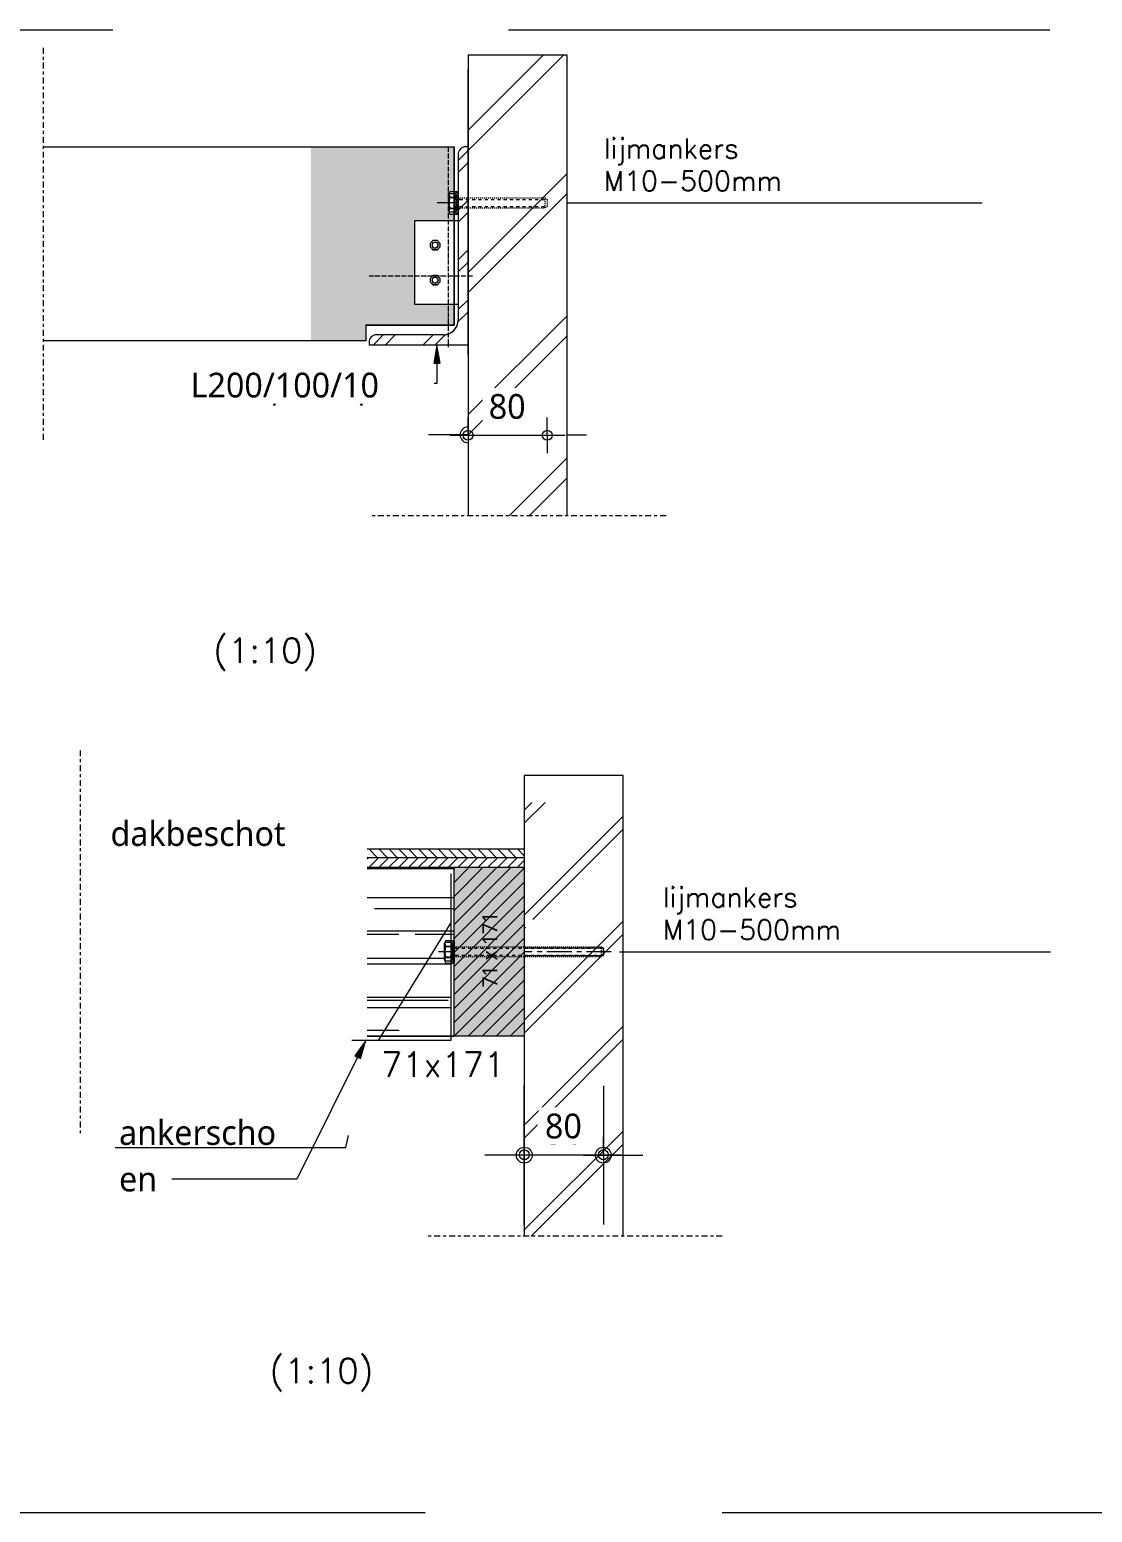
# Model space of a CAD drawing. Header units: millimetres. Extents: x -14163 to 55687, y -143 to 37302.
# Drawn here: x 23166 to 24240, y 31408 to 32906 of the extents above; entities that cross this region are included whole.
import ezdxf

# ---------------------------------------------------------------- set-up
doc = ezdxf.new("R2010")
doc.units = ezdxf.units.MM
for name, pattern in [('Dash', [6.35, 3.175, -3.175]), ('IMPORT-CENTER _3_', [1016, 635, -127, 127, -127]), ('MV_center', [15, 6, -3, 3, -3]), ('MV_hartlijn_staal', [6.6, 5, -0.8, 0, -0.8]), ('Streep 1_1', [2, 1, -1])]:
    doc.linetypes.add(name, pattern=pattern)
for name, color, linetype, lineweight in [('A-ANNO-DIMS', 211, 'Continuous', 13), ('A-ANNO-DIMS-10', 211, 'Continuous', 13), ('A-ANNO-NOTE', 131, 'Continuous', 18), ('A-DETL', 90, 'Continuous', 13), ('A-DETL-GENF', 92, 'Continuous', 18), ('A-DETL-GENF-HDLN', 1, 'Dash', 18), ('A-DETL-IDEN', 3, 'Continuous', 18), ('A-DETL-MEDM', 33, 'Continuous', 18), ('ARCERING', 55, 'Continuous', 13), ('AS', 1, 'IMPORT-CENTER _3_', 13), ('doorbraakdetails_dwg', 8, 'Continuous', 13), ('G-ANNO-TEXT', 231, 'Continuous', 13), ('MAATVOERING', 1, 'Continuous', 13), ('STAAL', 2, 'Continuous', 13), ('WAPENING', 6, 'Continuous', 13)]:
    doc.layers.add(name, color=color, linetype=linetype, lineweight=lineweight)
doc.styles.add('RomanS', font='romans__.ttf', dxfattribs={"height": 635})
doc.styles.add('RomanS_2', font='romans__.ttf', dxfattribs={"height": 508})
doc.styles.add('Segoe UI', font='segoeui.ttf', dxfattribs={"height": 15})
doc.styles.add('Segoe UI_3', font='segoeui.ttf', dxfattribs={"height": 25})
doc.dimstyles.new('2_5_mm', dxfattribs={"dimscale": 304.8, "dimtxt": 26.184099, "dimasz": 0.032808, "dimexe": 0.059055, "dimexo": 0.0625, "dimgap": 0.029528, "dimtad": 1, "dimdec": 0, "dimzin": 0, "dimdsep": 46, "dimtxsty": 'Segoe UI_3', "dimblk1": 'DOTBLANK', "dimblk2": 'DOTBLANK', "dimsah": 1, "dimcen": 0.09, "dimdle": 0.059055, "dimazin": 0, "dimtfac": 1, "dimtdec": 4, "dimtix": 1, "dimtmove": 0, "dimatfit": 3, "dimfxl": 0.059055, "dimfxlon": 1, "dimtvp": 1, "dimtfill": 1, "dimtolj": 1, "dimtzin": 0, "dimarcsym": 2})

# ---------------------------------------------------------------- blocks, each defined once
blk = doc.blocks.new('doorbraakdetails_dwg_DOT2035-5098676-Details Constructie')
at = {"color": 250, "lineweight": 13}
for p, q in [((0, 17.78), (0, -17.78)), ((-5.08, 0), (10.16, 0))]:
    blk.add_line(p, q, dxfattribs=at)
blk.add_circle((0, 0), 2.03, dxfattribs=at)
blk = doc.blocks.new('doorbraakdetails_dwg_MOERPLAT-5098701-Details Constructie')
at = {"layer": 'STAAL', "flags": 128}
blk.add_lwpolyline([(-60, 25), (-60, -25), (-25, -63), (25, -63), (60, -25), (60, 25), (25, 63), (-25, 63)], close=True, dxfattribs=at)
at = {"layer": 'STAAL'}
blk.add_circle((0, 0), 38.1, dxfattribs=at)
blk = doc.blocks.new('doorbraakdetails_dwg_HOEK20010010-5098702-Details Constructie')
at = {"layer": 'STAAL'}
for start, end in [(340.028763, 0), (270, 289.971237), (295.028763, 334.971237)]:
    blk.add_arc((28.956, 24.892), 76.2, start, end, dxfattribs=at)
blk = doc.blocks.new('doorbraakdetails_dwg_MOER-V15-Details Constructie')
at = {"layer": 'STAAL'}
for p, q in [((-5.08, 3.74), (-5.08, 0.32)), ((-3.81, 4.06), (3.81, 4.06)), ((-2.54, 3.74), (-2.54, 0.32)), ((2.54, 3.74), (2.54, 0.32)), ((5.08, 3.74), (5.08, 0.32))]:
    blk.add_line(p, q, dxfattribs=at)
for centre, radius, start, end in [((-3.81, 1.4), 2.66, 61.49293, 118.50707), ((-3.81, 2.66), 2.66, 241.49293, 298.50707), ((0, -6.1), 10.16, 75.52249, 104.47751), ((0, 10.16), 10.16, 255.52249, 284.47751), ((3.81, 1.4), 2.66, 61.49293, 118.50707), ((3.81, 2.66), 2.66, 241.49293, 298.50707)]:
    blk.add_arc(centre, radius, start, end, dxfattribs=at)
blk = doc.blocks.new('doorbraakdetails_dwg_SPREIDANKER-V16-Details Constructie')
at = {"layer": 'AS'}
blk.add_line((0, 0), (0, 141.7), dxfattribs=at)
at = {"xscale": 15, "yscale": 15, "zscale": 15}
blk.add_blockref('doorbraakdetails_dwg_MOER-V15-Details Constructie', (0, 0), dxfattribs=at)
blk = doc.blocks.new('doorbraakdetails_dwg_DOT2035-V17-Details Constructie')
at = {"color": 250, "lineweight": 13}
blk.add_line((5.15, 0), (10.16, 0), dxfattribs=at)
blk = doc.blocks.new('doorbraakdetails_dwg_DOT2035-V1-Details Constructie')
at = {"color": 250, "lineweight": 13}
blk.add_line((0, 0), (10.16, 0), dxfattribs=at)
for start, end in [(360, 90), (270, 360)]:
    blk.add_arc((0, 0), 2.03, start, end, dxfattribs=at)
blk = doc.blocks.new('doorbraakdetails_dwg-4168051-Details Constructie')
at = {"layer": 'ARCERING'}
h = blk.add_hatch(color=8, dxfattribs=at)
h.paths.add_polyline_path([(209279, 146815), (209279, 147211), (211541, 147211), (211541, 147744), (210533, 147744), (210533, 149899), (211541, 149899), (211541, 150063), (211433, 150063), (211419, 150098), (211414, 150135), (211414, 150571), (211419, 150608), (211433, 150643), (211541, 150643), (211541, 151794), (207868, 151794), (207868, 146815), (208404, 146815)])
h.paths.add_polyline_path([(193651, 146815), (193651, 151794), (191122, 151794), (191122, 151428), (189977, 151428), (189977, 150881), (190985, 150881), (190985, 148726), (189977, 148726), (189977, 148119), (190317, 148119), (190317, 148247), (190500, 148247), (190500, 148119), (191122, 148119), (191122, 146815)])
at = {"color": 2, "lineweight": 13}
for p, q in [((211308, 130915), (211308, 131351)), ((211326, 131423), (211522, 131423)), ((211326, 131278), (211522, 131278)), ((211326, 130988), (211522, 130988)), ((211326, 130843), (211522, 130843))]:
    blk.add_line(p, q, dxfattribs=at)
at = {"color": 250, "lineweight": 13}
blk.add_line((214865, 125913), (213852, 125913), dxfattribs=at)
at = {"color": 250, "lineweight": 13, "flags": 128}
blk.add_lwpolyline([(202848, 126108), (208769, 126108), (208830, 126421)], dxfattribs=at)
at = {"color": 2, "lineweight": 13}
for centre, radius, start, end in [((211460, 131351), 152, 151.4929, 208.5071), ((211388, 131351), 152, 331.4929, 28.5071), ((211889, 131133), 581, 165.5225, 194.4775), ((211460, 130915), 152, 151.4929, 208.5071), ((210960, 131133), 581, 345.5225, 14.4775), ((211388, 130915), 152, 331.4929, 28.5071)]:
    blk.add_arc(centre, radius, start, end, dxfattribs=at)
at = {"layer": 'ARCERING'}
for p, q in [((213344, 134432), (213878, 134966)), ((213344, 134769), (213541, 134966)), ((213344, 132075), (215884, 134615)), ((213566, 131961), (215884, 134278)), ((209311, 133272), (211540, 133272)), ((209311, 132523), (211540, 132523)), ((209499, 132243), (211540, 132243)), ((213344, 129381), (215884, 131921)), ((213344, 131738), (213373, 131767)), ((209311, 131583), (210122, 131583)), ((213344, 129044), (215884, 131584)), ((213344, 126687), (215884, 129227)), ((213954, 126960), (215884, 128890)), ((213344, 126350), (213684, 126690)), ((213344, 123993), (215884, 126533)), ((213523, 123835), (215884, 126196)), ((215880, 123835), (215884, 123839))]:
    blk.add_line(p, q, dxfattribs=at)
at = {"layer": 'ARCERING', "flags": 128}
for points in [[(209311, 131672), (211338, 131672), (211457, 131672), (211540, 131672)], [(210541, 131583), (211284, 131583), (211457, 131583), (211540, 131583)], [(209311, 130973), (210909, 130973), (211308, 130973)], [(209311, 130821), (210815, 130821), (211457, 130821)], [(209311, 129970), (210292, 129970), (211457, 129970)], [(209311, 129894), (210245, 129894), (211392, 129894)], [(209311, 129703), (210128, 129703), (211457, 129703)], [(209311, 129119), (209768, 129119), (210134, 129119)]]:
    blk.add_lwpolyline(points, dxfattribs=at)
at = {"layer": 'AS'}
for p, q in [((211540, 131133), (211147, 131133)), ((215578, 131133), (213344, 131133))]:
    blk.add_line(p, q, dxfattribs=at)
at = {"layer": 'MAATVOERING'}
for p, q in [((165218, 154801), (202783, 154801)), ((212943, 154801), (226828, 154801)), ((214440, 150353), (225095, 150353)), ((215792, 131133), (226847, 131133)), ((116232, 116744), (210804, 116744)), ((218424, 116744), (241671, 116744))]:
    blk.add_line(p, q, dxfattribs=at)
at = {"layer": 'STAAL', "color": 1}
for p, q in [((211900, 153773), (211900, 151794)), ((211900, 146714), (211900, 146458)), ((213344, 134966), (213344, 133762)), ((215884, 123835), (215884, 134966)), ((213344, 128961), (213344, 123835))]:
    blk.add_line(p, q, dxfattribs=at)
at = {"layer": 'STAAL'}
blk.add_line((211540, 128961), (209311, 128961), dxfattribs=at)
at = {"layer": 'STAAL', "flags": 128}
for points in [[(207868, 151794), (211541, 151794), (211541, 147211), (209279, 147211), (209279, 146815), (207868, 146815)], [(211628, 147744), (210533, 147744), (210533, 149899), (211628, 149899)], [(213344, 131036), (215373, 131036), (215373, 131230), (213344, 131230)]]:
    blk.add_lwpolyline(points, dxfattribs=at)
at = {"layer": 'WAPENING'}
blk.add_line((209605, 128854), (211457, 131864), dxfattribs=at)
at = {"layer": 'WAPENING', "flags": 128}
blk.add_lwpolyline([(211457, 133131), (211457, 128854), (209311, 128854)], dxfattribs=at)
for name, p, xscale, yscale, zscale, rotation in [('doorbraakdetails_dwg_SPREIDANKER-V16-Details Constructie', (211646, 150353), 3.809519999998884, 3.809519999998884, 3.809519999998884, 90), ('doorbraakdetails_dwg_DOT2035-V1-Details Constructie', (211900, 144402), 100, 100, 100, 180), ('doorbraakdetails_dwg_DOT2035-5098676-Details Constructie', (213344, 125913), 100, 100, 100, 180)]:
    blk.add_blockref(name, p, dxfattribs=dict(xscale=xscale, yscale=yscale, zscale=zscale, rotation=rotation))
at = {"extrusion": (0, 0, -1), "xscale": 2, "yscale": 2, "zscale": -2}
for p in [(-211055, 149272), (-211055, 148373)]:
    blk.add_blockref('doorbraakdetails_dwg_MOERPLAT-5098701-Details Constructie', p, dxfattribs=at)
for name, p, xscale, yscale, zscale in [('doorbraakdetails_dwg_HOEK20010010-5098702-Details Constructie', (211121, 147224), 5, 5, 5), ('doorbraakdetails_dwg_DOT2035-V17-Details Constructie', (213926, 144402), 100, 100, 100), ('doorbraakdetails_dwg_DOT2035-5098676-Details Constructie', (215373, 125913), 100, 100, 100)]:
    blk.add_blockref(name, p, dxfattribs=dict(xscale=xscale, yscale=yscale, zscale=zscale))
at = {"color": 2, "lineweight": 13, "insert": (214358, 126843), "char_height": 635, "width": 1469.23, "attachment_point": 2, "line_spacing_factor": 0.983083, "style": 'RomanS'}
blk.add_mtext('80', dxfattribs=at)
at = {"layer": 'MAATVOERING', "color": 2, "attachment_point": 1, "line_spacing_factor": 0.983083}
for s, insert, char_height, width, style in [('lijmankers\\PM10-500mm', (215382, 152006), 508, 6164.08, 'RomanS_2'), ('L200/100/10', (204766, 145999), 635, 8096.21, 'RomanS'), ('(1:10)', (205364, 139187), 635, 3618.94, 'RomanS'), ('lijmankers\\PM10-500mm', (216898, 132786), 508, 6164.08, 'RomanS_2'), ('71x171', (209670, 128557), 635, 4299.42, 'RomanS'), ('(1:10)', (206807, 120698), 635, 3618.94, 'RomanS')]:
    blk.add_mtext(s, dxfattribs=dict(at, insert=insert, char_height=char_height, width=width, style=style))
blk = doc.blocks.new('28 Staalprofielen- L-2d - L200_100_10-V114-Details Constructie')
at = {"layer": 'A-DETL-GENF', "lineweight": 13}
h = blk.add_hatch(dxfattribs=at)
h.set_pattern_fill('FP_213', color=256, style=0, pattern_type=2)
h.set_pattern_definition([(225, (23608.97, 32588.074), (25.144717, -25.144717), []), (225, (23608.97, 32549.974), (25.144717, -25.144717), [])])
h.paths.add_polyline_path([(100, 0), (0, 0), (0, -200), (2.5, -200), (4.4, -199.7), (6.2, -199), (7.8, -197.8), (9, -196.3), (9.7, -194.4), (10, -192.5), (10, -25), (10.5, -21.1), (12, -17.5), (14.4, -14.4), (17.5, -12), (21.1, -10.5), (25, -10), (92.5, -10), (94.4, -9.7), (96.2, -9), (97.8, -7.8), (99, -6.3), (99.7, -4.4), (100, -2.5)])
at = {"layer": 'A-DETL-GENF'}
for p, q in [((0, 0), (0, -200)), ((100, 0), (0, 0)), ((100, -2.5), (100, 0)), ((25, -10), (92.5, -10)), ((10, -192.5), (10, -25)), ((0, -200), (2.5, -200))]:
    blk.add_line(p, q, dxfattribs=at)
at = {"layer": 'A-DETL-GENF', "linetype": 'MV_hartlijn_staal', "lineweight": 13}
for p, q in [((20.1, -200), (20.1, 2.6)), ((-4.6, -69.3), (100, -69.3))]:
    blk.add_line(p, q, dxfattribs=at)
at = {"layer": 'A-DETL-GENF'}
for centre, radius, start, end in [((25, -25), 15, 90, 180), ((92.5, -2.5), 7.5, 270, 0), ((2.5, -192.5), 7.5, 270, 0)]:
    blk.add_arc(centre, radius, start, end, dxfattribs=at)
blk = doc.blocks.new('00 bout s e - M10-4297110-Details Constructie')
at = {"layer": 'A-DETL-GENF'}
for p, q in [((-9.5, 8.5), (-8.6, 9.5)), ((-9.5, 8.5), (-8.1, 5.4)), ((-9.5, -8.1), (-9.5, 8.5)), ((-8.1, 5.4), (-9.5, 2.4)), ((-9.5, 2.4), (-9.5, -2.4)), ((-8.6, 9.5), (-2.9, 9.5)), ((-8.1, 5.4), (-3.4, 5.4)), ((-3.4, 5.4), (-2, 8.5)), ((-2, 2.4), (-3.4, 5.4)), ((-2.9, 9.5), (-2, 8.5)), ((-2, 0), (-2, 10.9)), ((-2, 10.9), (0, 10.9)), ((-2, 8.5), (-2, 0)), ((-2, -2.4), (-2, 2.4)), ((0, 10.9), (0, -10.9)), ((-9.5, -2.4), (-8.1, -5.3)), ((-8.1, -5.3), (-9.5, -8.1)), ((-8.6, -9.5), (-9.5, -8.1)), ((-3, -9.5), (-8.6, -9.5)), ((-8.1, -5.3), (-3.4, -5.3)), ((-3.4, -5.3), (-2, -2.4)), ((-2, -8.1), (-3.4, -5.3)), ((-2, -8.1), (-3, -9.5)), ((-2, -10.9), (-2, 0)), ((-2, 0), (-2, -8.1)), ((0, -10.9), (-2, -10.9))]:
    blk.add_line(p, q, dxfattribs=at)
at = {"layer": 'A-DETL-GENF', "linetype": 'Streep 1_1', "lineweight": 13}
for p, q in [((0, 5), (88, 5)), ((90, 3.5), (88, 5)), ((88, -5), (88, 5)), ((90, 3.5), (90, -3.5)), ((0, -5), (88, -5)), ((90, -3.5), (88, -5))]:
    blk.add_line(p, q, dxfattribs=at)
at = {"layer": 'A-DETL-GENF-HDLN'}
for p, q in [((0, 5), (1.5, 3.5)), ((0, 5), (0, -5)), ((1.5, 3.5), (88, 3.5)), ((0, -5), (1.5, -3.5)), ((1.5, -3.5), (88, -3.5))]:
    blk.add_line(p, q, dxfattribs=at)
blk = doc.blocks.new('NLRS_00_DI_maskeer - Type 1-4235036-Details Constructie')
at = {"layer": 'A-DETL-GENF', "linetype": 'MV_center'}
blk.add_line((296, 0), (-100, 0), dxfattribs=at)
blk = doc.blocks.new('NLRS_00_DI_maskeer - Type 1-4234634-Details Constructie')
at = {"layer": 'A-DETL-GENF', "linetype": 'MV_center'}
blk.add_line((200, 0), (-100, 0), dxfattribs=at)
blk = doc.blocks.new('00 hout_rechthoekig_sls - Vuren 71x171-V116-Details Constructie')
at = {"layer": 'A-DETL-GENF', "lineweight": 13}
blk.add_hatch(color=256, dxfattribs=at).paths.add_polyline_path([(0, -71), (171, -71), (171, 0), (0, 0)])
at = {"layer": 'A-DETL-MEDM', "lineweight": 13}
h = blk.add_hatch(dxfattribs=at)
h.set_pattern_fill('FP_215', color=256, style=0, pattern_type=2)
h.set_pattern_definition([(315, (-31889.156, 23594.793), (7.0710678, 7.0710678), [])])
h.paths.add_polyline_path([(0, -71), (171, -71), (171, 0), (0, 0)])
at = {"layer": 'A-DETL-MEDM'}
for p, q in [((0, 0), (171, 0)), ((0, -71), (0, 0)), ((171, 0), (171, -71)), ((171, 0), (171, -71)), ((171, 0), (171, -71)), ((171, -71), (0, -71)), ((171, -71), (0, -71))]:
    blk.add_line(p, q, dxfattribs=at)
blk = doc.blocks.new('00 bout s e - M10-4297111-Details Constructie')
at = {"layer": 'A-DETL-GENF'}
for p, q in [((-9.5, 8.5), (-8.6, 9.5)), ((-9.5, 8.5), (-8.1, 5.4)), ((-9.5, -8.1), (-9.5, 8.5)), ((-8.1, 5.4), (-9.5, 2.4)), ((-9.5, 2.4), (-9.5, -2.4)), ((-8.6, 9.5), (-2.9, 9.5)), ((-8.1, 5.4), (-3.4, 5.4)), ((-3.4, 5.4), (-2, 8.5)), ((-2, 2.4), (-3.4, 5.4)), ((-2.9, 9.5), (-2, 8.5)), ((-2, 0), (-2, 10.9)), ((-2, 10.9), (0, 10.9)), ((-2, 8.5), (-2, 0)), ((-2, -2.4), (-2, 2.4)), ((0, 10.9), (0, -10.9)), ((-9.5, -2.4), (-8.1, -5.3)), ((-8.1, -5.3), (-9.5, -8.1)), ((-8.6, -9.5), (-9.5, -8.1)), ((-3, -9.5), (-8.6, -9.5)), ((-8.1, -5.3), (-3.4, -5.3)), ((-3.4, -5.3), (-2, -2.4)), ((-2, -8.1), (-3.4, -5.3)), ((-2, -8.1), (-3, -9.5)), ((-2, -10.9), (-2, 0)), ((-2, 0), (-2, -8.1)), ((0, -10.9), (-2, -10.9))]:
    blk.add_line(p, q, dxfattribs=at)
at = {"layer": 'A-DETL-GENF', "linetype": 'Streep 1_1', "lineweight": 13}
for p, q in [((0, 5), (148.9, 5)), ((150.9, 3.5), (148.9, 5)), ((148.9, -5), (148.9, 5)), ((150.9, 3.5), (150.9, -3.5)), ((0, -5), (148.9, -5)), ((150.9, -3.5), (148.9, -5))]:
    blk.add_line(p, q, dxfattribs=at)
at = {"layer": 'A-DETL-GENF-HDLN'}
for p, q in [((0, 5), (1.5, 3.5)), ((0, 5), (0, -5)), ((1.5, 3.5), (148.9, 3.5)), ((0, -5), (1.5, -3.5)), ((1.5, -3.5), (148.9, -3.5))]:
    blk.add_line(p, q, dxfattribs=at)
blk = doc.blocks.new('NLRS_00_DI_maskeer - Type 1-4234836-Details Constructie')
at = {"layer": 'A-DETL-GENF', "linetype": 'MV_center'}
blk.add_line((289, 0), (-100, 0), dxfattribs=at)
blk = doc.blocks.new('DIMBLOCK249-Details Constructie')
at = {"layer": 'A-ANNO-DIMS-10'}
for p, q in [((23609, 32496.6), (23609, 32514.6)), ((23689, 32496.6), (23689, 32514.6)), ((23591, 32496.6), (23707, 32496.6)), ((23609, 32496.6), (23609, 32478.6)), ((23689, 32496.6), (23689, 32478.6))]:
    blk.add_line(p, q, dxfattribs=at)
for centre in [(23609, 32496.6), (23689, 32496.6)]:
    blk.add_circle(centre, 5, dxfattribs=at)
at = {"layer": 'A-ANNO-DIMS-10', "color": 0, "insert": (23629.9, 32538.2), "char_height": 25, "width": 45.703, "attachment_point": 1, "line_spacing_factor": 1.142579, "style": 'Segoe UI_3', "bg_fill": 3, "box_fill_scale": 1.25, "bg_fill_color": 9, "bg_fill_true_color": 13158600, "bg_fill_transparency": 0}
blk.add_mtext('80', dxfattribs=at)
blk = doc.blocks.new('_DotBlank')
at = {"color": 0, "linetype": 'ByBlock', "lineweight": -2}
blk.add_line((-0.5, 0), (-1, 0), dxfattribs=at)
blk.add_circle((0, 0), 0.5, dxfattribs=at)
blk = doc.blocks.new('DIMBLOCK250-Details Constructie')
at = {"layer": 'A-ANNO-DIMS-10'}
for p, q in [((23665.8, 31769.5), (23665.8, 31787.5)), ((23745.7, 31769.5), (23745.7, 31787.5)), ((23647.8, 31769.5), (23763.7, 31769.5)), ((23665.8, 31769.5), (23665.8, 31751.5)), ((23745.7, 31769.5), (23745.7, 31751.5))]:
    blk.add_line(p, q, dxfattribs=at)
for centre in [(23665.8, 31769.5), (23745.7, 31769.5)]:
    blk.add_circle(centre, 5, dxfattribs=at)
at = {"layer": 'A-ANNO-DIMS-10', "color": 0, "insert": (23686.7, 31811.1), "char_height": 25, "width": 45.703, "attachment_point": 1, "line_spacing_factor": 1.142579, "style": 'Segoe UI_3', "bg_fill": 3, "box_fill_scale": 1.25, "bg_fill_color": 9, "bg_fill_true_color": 13158600, "bg_fill_transparency": 0}
blk.add_mtext('80', dxfattribs=at)

msp = doc.modelspace()

# ---------------------------------------------------------------- hatches: boundary and pattern name
at = {"layer": 'A-DETL-GENF', "lineweight": 13}
h = msp.add_hatch(dxfattribs=at)
h.set_pattern_fill('FP_115', color=254, style=0, pattern_type=2)
h.set_pattern_definition([(45, (0, 0), (-71.84205, 71.84205), []), (45, (20.32, 0), (-71.84205, 71.84205), [])])
h.paths.add_polyline_path([(23709, 32415.3), (23709, 32880.8), (23650, 32880.8), (23650, 32866), (23609, 32866), (23609, 32415.3)])
h = msp.add_hatch(dxfattribs=at)
h.set_pattern_fill('FP_130', color=254, style=0, pattern_type=2)
h.set_pattern_definition([(0, (0, 0), (0, 10), [100, 0]), (45, (0, 0), (10.0013183, 0), [14.142, -14.142]), (315, (0, 0), (10.0013183, 0), [14.142, -14.142])])
h.paths.add_polyline_path([(23507, 32060.2), (23665.8, 32060.2), (23665.8, 32078.2), (23507, 32078.2)])
at = {"layer": 'A-DETL-IDEN'}
msp.add_hatch(color=256, dxfattribs=at).paths.add_polyline_path([(23577.5, 32587.6), (23574.3, 32569.6), (23580.7, 32569.6)])
at = {"layer": 'G-ANNO-TEXT'}
msp.add_hatch(color=7, dxfattribs=at).paths.add_polyline_path([(23505.5, 31884.2), (23494.6, 31869.5), (23500.3, 31866.7)])

# ---------------------------------------------------------------- linework, layer by layer
at = {"layer": 'A-DETL', "lineweight": 18}
for p, q in [((23609, 32880.8), (23609, 32415.3)), ((23709, 32880.8), (23609, 32880.8)), ((23709, 32415.3), (23709, 32880.8)), ((23180.2, 32788.1), (23594.8, 32788.1)), ((23594.8, 32788.1), (23594.8, 32607.7)), ((23555.1, 32628.6), (23555.1, 32713.5)), ((23555.1, 32713.5), (23598.2, 32713.5)), ((23571, 32690.8), (23573.7, 32693.7)), ((23573.7, 32693.7), (23577.7, 32693.7)), ((23577.7, 32693.7), (23580.4, 32690.8)), ((23571, 32686.8), (23571, 32690.8)), ((23573.7, 32683.8), (23571, 32686.8)), ((23577.7, 32683.8), (23573.7, 32683.8)), ((23580.4, 32686.8), (23577.7, 32683.8)), ((23580.4, 32690.8), (23580.4, 32686.8)), ((23571, 32655.4), (23573.7, 32658.4)), ((23571, 32651.4), (23571, 32655.4)), ((23573.7, 32648.5), (23571, 32651.4)), ((23573.7, 32658.4), (23577.7, 32658.4)), ((23577.7, 32648.5), (23573.7, 32648.5)), ((23577.7, 32658.4), (23580.4, 32655.4)), ((23580.4, 32651.4), (23577.7, 32648.5)), ((23580.4, 32655.4), (23580.4, 32651.4)), ((23598.2, 32628.6), (23555.1, 32628.6)), ((23594.8, 32607.7), (23505.8, 32607.7)), ((23505.8, 32607.7), (23505.8, 32592.1)), ((23505.8, 32592.1), (23180.2, 32592.1)), ((23665.8, 32152.8), (23665.8, 31687.4)), ((23765.8, 32152.8), (23665.8, 32152.8)), ((23765.8, 31687.4), (23765.8, 32152.8)), ((23665.8, 32078.2), (23507, 32078.2)), ((23507, 32060.2), (23665.8, 32060.2)), ((23591.5, 32053.3), (23591.5, 31885)), ((23594.8, 31889.2), (23594.8, 32060.2)), ((23518.6, 31885), (23591.5, 32003.4)), ((23591.5, 31885), (23491.5, 31885)), ((23665.8, 31889.2), (23507, 31889.2))]:
    msp.add_line(p, q, dxfattribs=at)
for centre in [(23575.7, 32688.8), (23575.7, 32653.4)]:
    msp.add_circle(centre, 3, dxfattribs=at)
at = {"layer": 'A-DETL-IDEN'}
for p, q in [((23577.5, 32587.6), (23574.3, 32569.6)), ((23580.7, 32569.6), (23577.5, 32587.6)), ((23577.5, 32587.6), (23577.5, 32549)), ((23574.3, 32569.6), (23580.7, 32569.6)), ((23577.5, 32549), (23527.2, 32549))]:
    msp.add_line(p, q, dxfattribs=at)
at = {"layer": 'G-ANNO-TEXT', "color": 250}
for p, q in [((23505.5, 31884.2), (23436, 31745)), ((23505.5, 31884.2), (23494.6, 31869.5)), ((23500.3, 31866.7), (23505.5, 31884.2)), ((23494.6, 31869.5), (23500.3, 31866.7)), ((23436, 31745), (23309.7, 31745))]:
    msp.add_line(p, q, dxfattribs=at)

# ---------------------------------------------------------------- block references
at = {"layer": 'A-DETL-GENF', "linetype": 'MV_center'}
for name, p, rotation in [('NLRS_00_DI_maskeer - Type 1-4235036-Details Constructie', (23180.2, 32788.1), 270), ('NLRS_00_DI_maskeer - Type 1-4234836-Details Constructie', (23217.3, 31889.2), 90)]:
    msp.add_blockref(name, p, dxfattribs=dict(at, rotation=rotation))
at = {"layer": 'A-DETL-GENF', "linetype": 'MV_hartlijn_staal', "lineweight": 13, "rotation": 180}
msp.add_blockref('28 Staalprofielen- L-2d - L200_100_10-V114-Details Constructie', (23609, 32588.1), dxfattribs=at)
at = {"layer": 'A-DETL-GENF', "linetype": 'MV_center'}
for p in [(23609, 32415.3), (23665.8, 31687.4)]:
    msp.add_blockref('NLRS_00_DI_maskeer - Type 1-4234634-Details Constructie', p, dxfattribs=at)
at = {"layer": 'A-DETL-GENF-HDLN'}
for name, p in [('00 bout s e - M10-4297110-Details Constructie', (23599, 32731.4)), ('00 bout s e - M10-4297111-Details Constructie', (23594.8, 31974.7))]:
    msp.add_blockref(name, p, dxfattribs=at)
at = {"layer": 'A-DETL-MEDM', "lineweight": 13, "rotation": 90}
msp.add_blockref('00 hout_rechthoekig_sls - Vuren 71x171-V116-Details Constructie', (23594.8, 31889.2), dxfattribs=at)
at = {"layer": 'doorbraakdetails_dwg', "color": 2, "xscale": 0.039370078740157, "yscale": 0.039370078740157, "zscale": 0.039370078740157}
msp.add_blockref('doorbraakdetails_dwg-4168051-Details Constructie', (15266.4, 26811.9), dxfattribs=at)

# ---------------------------------------------------------------- texts
at = {"layer": 'A-ANNO-NOTE', "lineweight": 13, "insert": (23623.4, 31938.5), "char_height": 15, "width": 94.599, "attachment_point": 1, "rotation": 90, "style": 'Segoe UI'}
msp.add_mtext('71 x 171', dxfattribs=at)
at = {"layer": 'G-ANNO-TEXT', "color": 7, "char_height": 25, "attachment_point": 1, "style": 'Segoe UI_3'}
for s, insert, width in [('dakbeschot', (23247.8, 32106.6), 214.852), ('ankerscho', (23256.4, 31804.5), 189.198), ('en', (23256.4, 31757.5), 46.498)]:
    msp.add_mtext(s, dxfattribs=dict(at, insert=insert, width=width))

# ---------------------------------------------------------------- next in the draw order: texts
at = {"layer": 'A-DETL-IDEN', "lineweight": 13, "insert": (23328.7, 32559.8), "char_height": 25, "width": 239.705, "attachment_point": 1, "style": 'Segoe UI_3', "bg_fill": 3, "box_fill_scale": 1.25, "bg_fill_color": 9, "bg_fill_true_color": 13158600, "bg_fill_transparency": 0}
msp.add_mtext('L200/100/10', dxfattribs=at)

# ---------------------------------------------------------------- next in the draw order: dimensions: what is measured, and where the dimension line sits
at = {"layer": 'A-ANNO-DIMS'}
for base, p1, p2, override, picture, middle in [((23689, 32496.6), (23609, 32514.6), (23689, 32514.6), {"dimpost": '<>', "dimfxl": 80}, 'DIMBLOCK249-Details Constructie', (23649, 32518.5)), ((23745.7, 31769.5), (23665.8, 31787.5), (23745.7, 31787.5), {"dimpost": '<>', "dimfxl": 79.89995}, 'DIMBLOCK250-Details Constructie', (23705.7, 31791.4))]:
    dim = msp.add_linear_dim(base=base, p1=p1, p2=p2, dimstyle='2_5_mm', override=override, dxfattribs=at)
    dim.commit()
    dim.dimension.update_dxf_attribs({"geometry": picture, "text_midpoint": middle})

doc.saveas('drawing.dxf')
